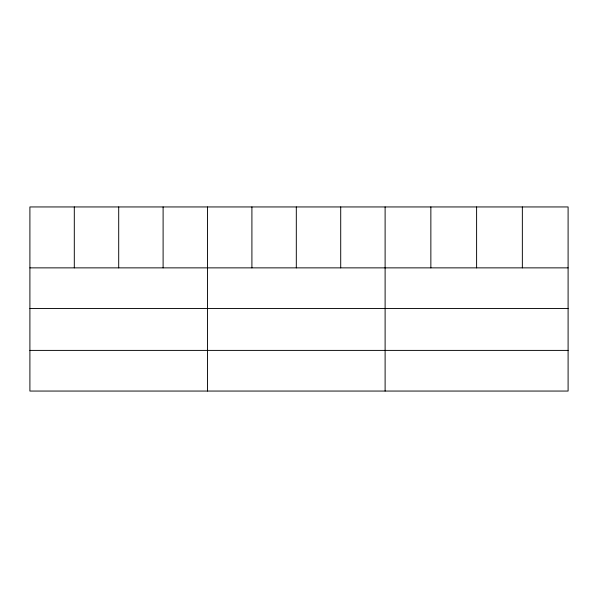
<?xml version="1.0" encoding="UTF-8"?>
<svg xmlns="http://www.w3.org/2000/svg" width="598" height="598" viewBox="0 0 598 598"><rect width="100%" height="100%" fill="white"/><g stroke="black" fill="none" stroke-linecap="round" stroke-linejoin="round"><path stroke-width="0.9" d="M568.1 308.516L568.1 206.945L29.9 206.945L29.9 391.055L568.1 391.055L568.1 308.516L29.9 308.516M29.9 267.867L568.1 267.867M29.9 350.398L568.1 350.398M522.353 206.945L522.353 267.867M476.606 206.945L476.606 267.867M430.859 206.945L430.859 267.867M385.112 206.945L385.112 391.055M340.711 206.945L340.711 267.867M296.309 206.945L296.309 267.867M251.908 206.945L251.908 267.867M207.506 206.945L207.506 391.055M163.105 206.945L163.105 267.867M118.703 206.945L118.703 267.867M74.302 206.945L74.302 267.867"/></g></svg>
